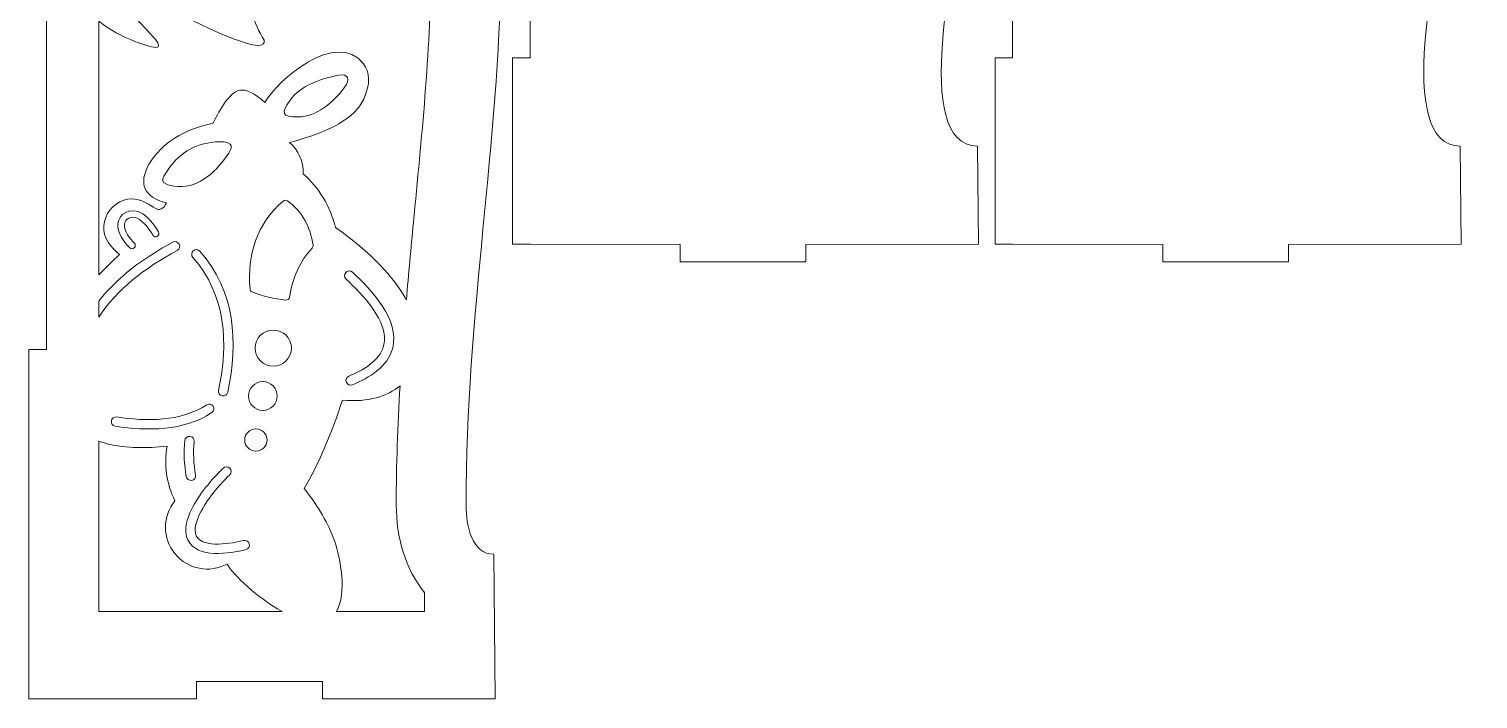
# Model space of a CAD drawing. Header units: millimetres. Extents: x -1460 to 1460, y -777 to 775.
# Drawn here: x -72.2 to 176.7, y 93.1 to 208.1 of the extents above; entities that cross this region are included whole.
import ezdxf

# ---------------------------------------------------------------- set-up
doc = ezdxf.new("R2010")
doc.units = ezdxf.units.MM
doc.header["$MEASUREMENT"] = 0
doc.layers.add('Camada 1', color=7, linetype='Continuous')

msp = doc.modelspace()

# ---------------------------------------------------------------- linework, layer by layer
at = {"layer": 'Camada 1', "color": 250, "lineweight": 20}
for points, knots in [([(8.8392, 287.9098), (8.5817, 316.8402), (2.8552, 347.2149), (2.8552, 379.8413), (2.8552, 379.8413), (2.8552, 383.4997), (3.8412, 388.317), (7.639, 388.317), (7.639, 388.317), (7.639, 388.317), (7.8363, 413.1374), (7.8363, 413.1374), (7.8363, 413.1374), (7.8363, 413.1374), (-21.829, 413.1623), (-21.829, 413.1623), (-21.829, 413.1623), (-21.829, 413.1623), (-21.829, 410.1374), (-21.829, 410.1374), (-21.829, 410.1374), (-21.829, 410.1374), (-43.4432, 410.1374), (-43.4432, 410.1374), (-43.4432, 410.1374), (-43.4432, 410.1374), (-43.4432, 413.1623), (-43.4432, 413.1623), (-43.4432, 413.1623), (-43.4432, 413.1623), (-72.2487, 413.1374), (-72.2487, 413.1374), (-72.2487, 413.1374), (-72.2487, 413.1374), (-72.2487, 353.1362), (-72.2487, 353.1362), (-72.2487, 353.1362), (-72.2487, 353.1362), (-69.2424, 353.1362), (-69.2424, 353.1362), (-69.2424, 353.1362), (-69.2424, 353.1362), (-69.2424, 153.1388), (-69.2424, 153.1388), (-69.2424, 153.1388), (-69.2424, 153.1388), (-72.2487, 153.1388), (-72.2487, 153.1388), (-72.2487, 153.1388), (-72.2487, 153.1388), (-72.2487, 93.1376), (-72.2487, 93.1376), (-72.2487, 93.1376), (-72.2487, 93.1376), (-43.4432, 93.1127), (-43.4432, 93.1127), (-43.4432, 93.1127), (-43.4432, 93.1127), (-43.4432, 96.1376), (-43.4432, 96.1376), (-43.4432, 96.1376), (-43.4432, 96.1376), (-21.829, 96.1376), (-21.829, 96.1376), (-21.829, 96.1376), (-21.829, 96.1376), (-21.829, 93.1127), (-21.829, 93.1127), (-21.829, 93.1127), (-21.829, 93.1127), (7.8363, 93.1376), (7.8363, 93.1376), (7.8363, 93.1376), (7.8363, 93.1376), (7.639, 117.958), (7.639, 117.958), (7.639, 117.958), (3.8412, 117.958), (2.8552, 122.7753), (2.8552, 126.4337), (2.8552, 126.4337), (2.8552, 159.0601), (8.5817, 189.4348), (8.8392, 218.3652), (8.8392, 218.3652), (8.9509, 230.8574), (7.9549, 242.3469), (4.2936, 253.1134), (4.2936, 253.1134), (4.2936, 253.1134), (4.3018, 253.1375), (4.3018, 253.1375), (4.3018, 253.1375), (4.3018, 253.1375), (4.2936, 253.1616), (4.2936, 253.1616), (4.2936, 253.1616), (7.9549, 263.9281), (8.9509, 275.4176), (8.8392, 287.9098)], [0, 0, 0, 0, 0.03846154, 0.03846154, 0.03846154, 0.03846154, 0.07692308, 0.07692308, 0.07692308, 0.07692308, 0.11538462, 0.11538462, 0.11538462, 0.11538462, 0.15384615, 0.15384615, 0.15384615, 0.15384615, 0.19230769, 0.19230769, 0.19230769, 0.19230769, 0.23076923, 0.23076923, 0.23076923, 0.23076923, 0.26923077, 0.26923077, 0.26923077, 0.26923077, 0.30769231, 0.30769231, 0.30769231, 0.30769231, 0.34615385, 0.34615385, 0.34615385, 0.34615385, 0.38461538, 0.38461538, 0.38461538, 0.38461538, 0.42307692, 0.42307692, 0.42307692, 0.42307692, 0.46153846, 0.46153846, 0.46153846, 0.46153846, 0.5, 0.5, 0.5, 0.5, 0.53846154, 0.53846154, 0.53846154, 0.53846154, 0.57692308, 0.57692308, 0.57692308, 0.57692308, 0.61538462, 0.61538462, 0.61538462, 0.61538462, 0.65384615, 0.65384615, 0.65384615, 0.65384615, 0.69230769, 0.69230769, 0.69230769, 0.69230769, 0.73076923, 0.73076923, 0.73076923, 0.73076923, 0.76923077, 0.76923077, 0.76923077, 0.76923077, 0.80769231, 0.80769231, 0.80769231, 0.80769231, 0.84615385, 0.84615385, 0.84615385, 0.84615385, 0.88461538, 0.88461538, 0.88461538, 0.88461538, 0.92307692, 0.92307692, 0.92307692, 0.92307692, 1, 1, 1, 1]), ([(13.8363, 378.1151), (13.8363, 378.1151), (13.8363, 203.2143), (13.8363, 203.2143), (13.8363, 203.2143), (13.8363, 203.2143), (10.8363, 203.2143), (10.8363, 203.2143), (10.8363, 203.2143), (10.8363, 203.2143), (10.8363, 171.192), (10.8363, 171.192), (10.8363, 171.192), (10.8363, 171.192), (13.8363, 171.192), (13.8363, 171.192), (13.8363, 171.192), (13.8363, 171.192), (13.8363, 171.1895), (13.8363, 171.1895), (13.8363, 171.1895), (13.8363, 171.1895), (39.6418, 171.1697), (39.6418, 171.1697), (39.6418, 171.1697), (39.6418, 171.1697), (39.6418, 168.192), (39.6418, 168.192), (39.6418, 168.192), (39.6418, 168.192), (61.256, 168.192), (61.256, 168.192), (61.256, 168.192), (61.256, 168.192), (61.256, 171.1697), (61.256, 171.1697), (61.256, 171.1697), (61.256, 171.1697), (90.9213, 171.192), (90.9213, 171.192), (90.9213, 171.192), (90.9213, 171.192), (90.7446, 188.0373), (90.7446, 188.0373), (90.7446, 188.0373), (79.1205, 188.0373), (87.065, 221.7012), (88.203, 227.968), (88.203, 227.968), (92.8299, 253.4473), (93.816, 265.5647), (85.2804, 290.6647), (85.2804, 290.6647), (93.4141, 314.5827), (93.5046, 327.5791), (87.7842, 351.9556), (87.7842, 351.9556), (86.6411, 356.8269), (79.0783, 393.2921), (90.7446, 393.2921), (90.7446, 393.2921), (90.7446, 393.2921), (90.9213, 410.1374), (90.9213, 410.1374), (90.9213, 410.1374), (90.9213, 410.1374), (61.256, 410.1597), (61.256, 410.1597), (61.256, 410.1597), (61.256, 410.1597), (61.256, 413.1374), (61.256, 413.1374), (61.256, 413.1374), (61.256, 413.1374), (39.6418, 413.1374), (39.6418, 413.1374), (39.6418, 413.1374), (39.6418, 413.1374), (39.6418, 410.1597), (39.6418, 410.1597), (39.6418, 410.1597), (39.6418, 410.1597), (13.8363, 410.1399), (13.8363, 410.1399), (13.8363, 410.1399), (13.8363, 410.1399), (13.8363, 410.1374), (13.8363, 410.1374), (13.8363, 410.1374), (13.8363, 410.1374), (10.8363, 410.1374), (10.8363, 410.1374), (10.8363, 410.1374), (10.8363, 410.1374), (10.8363, 378.1151), (10.8363, 378.1151), (10.8363, 378.1151), (10.8363, 378.1151), (13.8363, 378.1151), (13.8363, 378.1151)], [0, 0, 0, 0, 0.03846154, 0.03846154, 0.03846154, 0.03846154, 0.07692308, 0.07692308, 0.07692308, 0.07692308, 0.11538462, 0.11538462, 0.11538462, 0.11538462, 0.15384615, 0.15384615, 0.15384615, 0.15384615, 0.19230769, 0.19230769, 0.19230769, 0.19230769, 0.23076923, 0.23076923, 0.23076923, 0.23076923, 0.26923077, 0.26923077, 0.26923077, 0.26923077, 0.30769231, 0.30769231, 0.30769231, 0.30769231, 0.34615385, 0.34615385, 0.34615385, 0.34615385, 0.38461538, 0.38461538, 0.38461538, 0.38461538, 0.42307692, 0.42307692, 0.42307692, 0.42307692, 0.46153846, 0.46153846, 0.46153846, 0.46153846, 0.5, 0.5, 0.5, 0.5, 0.53846154, 0.53846154, 0.53846154, 0.53846154, 0.57692308, 0.57692308, 0.57692308, 0.57692308, 0.61538462, 0.61538462, 0.61538462, 0.61538462, 0.65384615, 0.65384615, 0.65384615, 0.65384615, 0.69230769, 0.69230769, 0.69230769, 0.69230769, 0.73076923, 0.73076923, 0.73076923, 0.73076923, 0.76923077, 0.76923077, 0.76923077, 0.76923077, 0.80769231, 0.80769231, 0.80769231, 0.80769231, 0.84615385, 0.84615385, 0.84615385, 0.84615385, 0.88461538, 0.88461538, 0.88461538, 0.88461538, 0.92307692, 0.92307692, 0.92307692, 0.92307692, 1, 1, 1, 1]), ([(96.7446, 378.1151), (96.7446, 378.1151), (96.7446, 203.2143), (96.7446, 203.2143), (96.7446, 203.2143), (96.7446, 203.2143), (93.7446, 203.2143), (93.7446, 203.2143), (93.7446, 203.2143), (93.7446, 203.2143), (93.7446, 171.192), (93.7446, 171.192), (93.7446, 171.192), (93.7446, 171.192), (96.7446, 171.192), (96.7446, 171.192), (96.7446, 171.192), (96.7446, 171.192), (96.7446, 171.1895), (96.7446, 171.1895), (96.7446, 171.1895), (96.7446, 171.1895), (122.5501, 171.1697), (122.5501, 171.1697), (122.5501, 171.1697), (122.5501, 171.1697), (122.5501, 168.192), (122.5501, 168.192), (122.5501, 168.192), (122.5501, 168.192), (144.1643, 168.192), (144.1643, 168.192), (144.1643, 168.192), (144.1643, 168.192), (144.1643, 171.1697), (144.1643, 171.1697), (144.1643, 171.1697), (144.1643, 171.1697), (173.8296, 171.192), (173.8296, 171.192), (173.8296, 171.192), (173.8296, 171.192), (173.6529, 188.0373), (173.6529, 188.0373), (173.6529, 188.0373), (162.0288, 188.0373), (169.9733, 221.7012), (171.1113, 227.968), (171.1113, 227.968), (175.7382, 253.4473), (176.7243, 265.5647), (168.1887, 290.6647), (168.1887, 290.6647), (176.3224, 314.5827), (176.4129, 327.5791), (170.6925, 351.9556), (170.6925, 351.9556), (169.5494, 356.8269), (161.9866, 393.2921), (173.6529, 393.2921), (173.6529, 393.2921), (173.6529, 393.2921), (173.8296, 410.1374), (173.8296, 410.1374), (173.8296, 410.1374), (173.8296, 410.1374), (144.1643, 410.1597), (144.1643, 410.1597), (144.1643, 410.1597), (144.1643, 410.1597), (144.1643, 413.1374), (144.1643, 413.1374), (144.1643, 413.1374), (144.1643, 413.1374), (122.5501, 413.1374), (122.5501, 413.1374), (122.5501, 413.1374), (122.5501, 413.1374), (122.5501, 410.1597), (122.5501, 410.1597), (122.5501, 410.1597), (122.5501, 410.1597), (96.7446, 410.1399), (96.7446, 410.1399), (96.7446, 410.1399), (96.7446, 410.1399), (96.7446, 410.1374), (96.7446, 410.1374), (96.7446, 410.1374), (96.7446, 410.1374), (93.7446, 410.1374), (93.7446, 410.1374), (93.7446, 410.1374), (93.7446, 410.1374), (93.7446, 378.1151), (93.7446, 378.1151), (93.7446, 378.1151), (93.7446, 378.1151), (96.7446, 378.1151), (96.7446, 378.1151)], [0, 0, 0, 0, 0.03846154, 0.03846154, 0.03846154, 0.03846154, 0.07692308, 0.07692308, 0.07692308, 0.07692308, 0.11538462, 0.11538462, 0.11538462, 0.11538462, 0.15384615, 0.15384615, 0.15384615, 0.15384615, 0.19230769, 0.19230769, 0.19230769, 0.19230769, 0.23076923, 0.23076923, 0.23076923, 0.23076923, 0.26923077, 0.26923077, 0.26923077, 0.26923077, 0.30769231, 0.30769231, 0.30769231, 0.30769231, 0.34615385, 0.34615385, 0.34615385, 0.34615385, 0.38461538, 0.38461538, 0.38461538, 0.38461538, 0.42307692, 0.42307692, 0.42307692, 0.42307692, 0.46153846, 0.46153846, 0.46153846, 0.46153846, 0.5, 0.5, 0.5, 0.5, 0.53846154, 0.53846154, 0.53846154, 0.53846154, 0.57692308, 0.57692308, 0.57692308, 0.57692308, 0.61538462, 0.61538462, 0.61538462, 0.61538462, 0.65384615, 0.65384615, 0.65384615, 0.65384615, 0.69230769, 0.69230769, 0.69230769, 0.69230769, 0.73076923, 0.73076923, 0.73076923, 0.73076923, 0.76923077, 0.76923077, 0.76923077, 0.76923077, 0.80769231, 0.80769231, 0.80769231, 0.80769231, 0.84615385, 0.84615385, 0.84615385, 0.84615385, 0.88461538, 0.88461538, 0.88461538, 0.88461538, 0.92307692, 0.92307692, 0.92307692, 0.92307692, 1, 1, 1, 1]), ([(-35.3216, 216.2953), (-29.5162, 216.0655), (-24.4175, 215.9163), (-20.0257, 215.8478), (-20.0257, 215.8478), (-17.3291, 213.3775), (-15.4297, 213.3528), (-14.3272, 215.7738), (-14.3272, 215.7738), (-11.5996, 223.1666), (-10.7731, 234.2928), (-11.8471, 249.1527), (-11.8471, 249.1527), (-11.8471, 249.1527), (-9.5912, 249.112), (-9.5912, 249.112), (-9.5912, 249.112), (-8.6426, 248.4051), (-7.5965, 247.8485), (-6.4902, 247.4574), (-6.4902, 247.4574), (-5.9883, 245.5429), (-4.3477, 239.3944), (-3.7836, 233.6508), (-3.7836, 233.6508), (-3.2873, 228.5972), (-3.1154, 223.498), (-3.1602, 218.4722), (-3.1602, 218.4722), (-3.2897, 203.9483), (-4.8113, 189.3786), (-6.1948, 174.9292), (-6.1948, 174.9292), (-6.6186, 170.503), (-7.0316, 166.0807), (-7.4079, 161.6583), (-7.4079, 161.6583), (-9.5715, 165.4948), (-13.4181, 169.7794), (-19.5969, 174.0911), (-19.5969, 174.0911), (-20.4546, 177.657), (-22.3897, 180.8721), (-25.139, 183.2994), (-25.139, 183.2994), (-25.0582, 185.3543), (-25.9218, 187.3333), (-27.483, 188.6716), (-27.483, 188.6716), (-20.4188, 190.4779), (-16.1853, 192.9587), (-14.7381, 196.0942), (-14.7381, 196.0942), (-13.5207, 198.7324), (-13.7313, 200.7957), (-14.7744, 202.1563), (-14.7744, 202.1563), (-19.3974, 208.1873), (-29.7342, 199.27), (-31.7033, 195.5354), (-31.7033, 195.5354), (-33.4498, 197.1488), (-34.9109, 197.8465), (-36.0867, 197.6285), (-36.0867, 197.6285), (-37.9249, 197.2875), (-39.9195, 193.4754), (-40.613, 191.9541), (-40.613, 191.9541), (-45.6685, 190.9305), (-49.3345, 188.6143), (-51.6115, 185.0053), (-51.6115, 185.0053), (-53.504, 181.5395), (-52.5094, 179.2942), (-48.6274, 178.2697), (-48.6274, 178.2697), (-48.8054, 177.8796), (-49.0181, 177.5949), (-49.2654, 177.415), (-49.2654, 177.415), (-49.9965, 176.8834), (-50.5336, 177.3053), (-51.1201, 177.7058), (-51.1201, 177.7058), (-52.6201, 178.7309), (-54.2418, 179.3263), (-55.9532, 178.7536), (-55.9532, 178.7536), (-57.8851, 178.1075), (-59.2463, 176.3728), (-59.4063, 174.342), (-59.4063, 174.342), (-59.5658, 172.311), (-58.1237, 170.5575), (-56.6853, 169.4449), (-56.6853, 169.4449), (-57.9711, 168.2452), (-59.1586, 167.0684), (-60.2487, 165.9144), (-60.2487, 165.9144), (-60.2487, 165.9144), (-60.2487, 209.4781), (-60.2487, 209.4781), (-60.2487, 209.4781), (-58.2373, 207.9717), (-56.4213, 206.9159), (-53.9279, 205.9586), (-53.9279, 205.9586), (-52.9805, 205.5947), (-52.018, 205.2801), (-51.1793, 205.085), (-51.1793, 205.085), (-50.5666, 204.9425), (-50.1907, 204.9364), (-50.0556, 205.0703), (-50.0556, 205.0703), (-48.9356, 206.1805), (-59.4726, 213.4364), (-55.1047, 215.1816), (-55.1047, 215.1816), (-39.0653, 206.6219), (-31.3193, 203.6367), (-31.8669, 206.226), (-31.8669, 206.226), (-33.6119, 209.2129), (-34.7636, 212.5694), (-35.3216, 216.2953)], [0, 0, 0, 0, 0.03030303, 0.03030303, 0.03030303, 0.03030303, 0.06060606, 0.06060606, 0.06060606, 0.06060606, 0.09090909, 0.09090909, 0.09090909, 0.09090909, 0.12121212, 0.12121212, 0.12121212, 0.12121212, 0.15151515, 0.15151515, 0.15151515, 0.15151515, 0.18181818, 0.18181818, 0.18181818, 0.18181818, 0.21212121, 0.21212121, 0.21212121, 0.21212121, 0.24242424, 0.24242424, 0.24242424, 0.24242424, 0.27272727, 0.27272727, 0.27272727, 0.27272727, 0.3030303, 0.3030303, 0.3030303, 0.3030303, 0.33333333, 0.33333333, 0.33333333, 0.33333333, 0.36363636, 0.36363636, 0.36363636, 0.36363636, 0.39393939, 0.39393939, 0.39393939, 0.39393939, 0.42424242, 0.42424242, 0.42424242, 0.42424242, 0.45454545, 0.45454545, 0.45454545, 0.45454545, 0.48484848, 0.48484848, 0.48484848, 0.48484848, 0.51515152, 0.51515152, 0.51515152, 0.51515152, 0.54545455, 0.54545455, 0.54545455, 0.54545455, 0.57575758, 0.57575758, 0.57575758, 0.57575758, 0.60606061, 0.60606061, 0.60606061, 0.60606061, 0.63636364, 0.63636364, 0.63636364, 0.63636364, 0.66666667, 0.66666667, 0.66666667, 0.66666667, 0.6969697, 0.6969697, 0.6969697, 0.6969697, 0.72727273, 0.72727273, 0.72727273, 0.72727273, 0.75757576, 0.75757576, 0.75757576, 0.75757576, 0.78787879, 0.78787879, 0.78787879, 0.78787879, 0.81818182, 0.81818182, 0.81818182, 0.81818182, 0.84848485, 0.84848485, 0.84848485, 0.84848485, 0.87878788, 0.87878788, 0.87878788, 0.87878788, 0.90909091, 0.90909091, 0.90909091, 0.90909091, 0.93939394, 0.93939394, 0.93939394, 0.93939394, 1, 1, 1, 1]), ([(-26.0525, 193.0358), (-28.807, 192.9606), (-28.9726, 193.7615), (-27.3677, 195.9347), (-27.3677, 195.9347), (-25.4996, 198.4643), (-22.1591, 199.6211), (-19.0532, 200.1998), (-19.0532, 200.1998), (-17.4427, 200.4997), (-16.9135, 199.5558), (-18.0659, 198.0597), (-18.0659, 198.0597), (-20.0779, 195.4471), (-22.7779, 193.125), (-26.0525, 193.0358)], [0, 0, 0, 0, 0.2, 0.2, 0.2, 0.2, 0.4, 0.4, 0.4, 0.4, 0.6, 0.6, 0.6, 0.6, 1, 1, 1, 1]), ([(-39.5994, 188.7833), (-36.8009, 188.8786), (-37.3473, 187.5857), (-38.2016, 186.4038), (-38.2016, 186.4038), (-40.4862, 183.2449), (-43.4962, 180.5042), (-47.3755, 181.1861), (-47.3755, 181.1861), (-49.8672, 181.6238), (-49.6114, 182.1311), (-48.3223, 184.0354), (-48.3223, 184.0354), (-46.2466, 187.1005), (-43.299, 188.6573), (-39.5994, 188.7833)], [0, 0, 0, 0, 0.2, 0.2, 0.2, 0.2, 0.4, 0.4, 0.4, 0.4, 0.6, 0.6, 0.6, 0.6, 1, 1, 1, 1]), ([(-53.1947, 176.671), (-51.8322, 176.0658), (-50.7472, 174.556), (-50.0059, 173.3151), (-50.0059, 173.3151), (-49.8465, 173.0484), (-49.9341, 172.701), (-50.2006, 172.542), (-50.2006, 172.542), (-50.4674, 172.3825), (-50.8147, 172.47), (-50.974, 172.7367), (-50.974, 172.7367), (-51.5736, 173.7401), (-52.5447, 175.1483), (-53.6526, 175.64), (-53.6526, 175.64), (-54.6182, 176.0692), (-55.7224, 175.6837), (-55.844, 174.5511), (-55.844, 174.5511), (-55.9636, 173.4374), (-54.8404, 172.1088), (-54.1327, 171.3698), (-54.1327, 171.3698), (-53.9177, 171.1455), (-53.9253, 170.7872), (-54.1497, 170.5726), (-54.1497, 170.5726), (-54.3739, 170.3576), (-54.7321, 170.3653), (-54.9469, 170.5896), (-54.9469, 170.5896), (-55.9371, 171.6232), (-57.1296, 173.1425), (-56.9655, 174.6717), (-56.9655, 174.6717), (-56.7619, 176.5683), (-54.8578, 177.4096), (-53.1947, 176.671)], [0, 0, 0, 0, 0.09090909, 0.09090909, 0.09090909, 0.09090909, 0.18181818, 0.18181818, 0.18181818, 0.18181818, 0.27272727, 0.27272727, 0.27272727, 0.27272727, 0.36363636, 0.36363636, 0.36363636, 0.36363636, 0.45454545, 0.45454545, 0.45454545, 0.45454545, 0.54545455, 0.54545455, 0.54545455, 0.54545455, 0.63636364, 0.63636364, 0.63636364, 0.63636364, 0.72727273, 0.72727273, 0.72727273, 0.72727273, 0.81818182, 0.81818182, 0.81818182, 0.81818182, 1, 1, 1, 1]), ([(-28.5978, 178.5876), (-28.3835, 178.7748), (-28.0796, 178.791), (-27.8468, 178.628), (-27.8468, 178.628), (-25.2499, 176.8078), (-23.9163, 174.1264), (-23.4367, 171.031), (-23.4367, 171.031), (-23.4071, 170.8384), (-23.4629, 170.66), (-23.5967, 170.5185), (-23.5967, 170.5185), (-25.8052, 168.1848), (-26.9732, 165.2528), (-27.4827, 162.1129), (-27.4827, 162.1129), (-27.5349, 161.7899), (-27.8336, 161.5657), (-28.1585, 161.6056), (-28.1585, 161.6056), (-30.0857, 161.8425), (-32.1036, 162.2435), (-33.9007, 162.9966), (-33.9007, 162.9966), (-34.1151, 163.0866), (-34.2523, 163.2749), (-34.2723, 163.5066), (-34.2723, 163.5066), (-34.7845, 169.444), (-33.1321, 174.6268), (-28.5978, 178.5876)], [0, 0, 0, 0, 0.11111111, 0.11111111, 0.11111111, 0.11111111, 0.22222222, 0.22222222, 0.22222222, 0.22222222, 0.33333333, 0.33333333, 0.33333333, 0.33333333, 0.44444444, 0.44444444, 0.44444444, 0.44444444, 0.55555556, 0.55555556, 0.55555556, 0.55555556, 0.66666667, 0.66666667, 0.66666667, 0.66666667, 0.77777778, 0.77777778, 0.77777778, 0.77777778, 1, 1, 1, 1]), ([(-60.2487, 161.4369), (-57.0574, 165.5245), (-52.5697, 168.8376), (-47.5372, 171.5401), (-47.5372, 171.5401), (-47.1461, 171.7501), (-46.6563, 171.6026), (-46.4461, 171.2117), (-46.4461, 171.2117), (-46.2364, 170.8207), (-46.3839, 170.3305), (-46.7747, 170.1208), (-46.7747, 170.1208), (-52.308, 167.1492), (-57.1922, 163.4225), (-60.2487, 158.6589), (-60.2487, 158.6589), (-60.2487, 158.6589), (-60.2487, 161.4369), (-60.2487, 161.4369)], [0, 0, 0, 0, 0.16666667, 0.16666667, 0.16666667, 0.16666667, 0.33333333, 0.33333333, 0.33333333, 0.33333333, 0.5, 0.5, 0.5, 0.5, 0.66666667, 0.66666667, 0.66666667, 0.66666667, 1, 1, 1, 1]), ([(-42.8859, 169.9996), (-36.8267, 163.1411), (-36.2436, 154.4127), (-38.0979, 145.7652), (-38.0979, 145.7652), (-38.191, 145.3315), (-38.6207, 145.0534), (-39.0545, 145.1463), (-39.0545, 145.1463), (-39.4883, 145.2395), (-39.7663, 145.6692), (-39.6734, 146.103), (-39.6734, 146.103), (-37.9312, 154.2278), (-38.3885, 162.4752), (-44.0934, 168.9327), (-44.0934, 168.9327), (-44.3871, 169.2654), (-44.3555, 169.7763), (-44.0232, 170.0699), (-44.0232, 170.0699), (-43.6906, 170.3636), (-43.1796, 170.3322), (-42.8859, 169.9996)], [0, 0, 0, 0, 0.14285714, 0.14285714, 0.14285714, 0.14285714, 0.28571429, 0.28571429, 0.28571429, 0.28571429, 0.42857143, 0.42857143, 0.42857143, 0.42857143, 0.57142857, 0.57142857, 0.57142857, 0.57142857, 0.71428571, 0.71428571, 0.71428571, 0.71428571, 1, 1, 1, 1]), ([(-16.6841, 166.3931), (-13.4649, 163.4356), (-8.4887, 158.2187), (-9.7556, 153.3542), (-9.7556, 153.3542), (-10.5899, 150.1515), (-13.8122, 148.2366), (-16.6674, 147.0647), (-16.6674, 147.0647), (-17.078, 146.8963), (-17.5501, 147.0935), (-17.7187, 147.504), (-17.7187, 147.504), (-17.887, 147.9144), (-17.6897, 148.3866), (-17.2793, 148.555), (-17.2793, 148.555), (-14.962, 149.5063), (-12, 151.1302), (-11.315, 153.76), (-11.315, 153.76), (-10.2518, 157.8415), (-15.12, 162.7682), (-17.7742, 165.2066), (-17.7742, 165.2066), (-18.1009, 165.5069), (-18.1225, 166.0184), (-17.8224, 166.3451), (-17.8224, 166.3451), (-17.5222, 166.6717), (-17.0107, 166.6933), (-16.6841, 166.3931)], [0, 0, 0, 0, 0.11111111, 0.11111111, 0.11111111, 0.11111111, 0.22222222, 0.22222222, 0.22222222, 0.22222222, 0.33333333, 0.33333333, 0.33333333, 0.33333333, 0.44444444, 0.44444444, 0.44444444, 0.44444444, 0.55555556, 0.55555556, 0.55555556, 0.55555556, 0.66666667, 0.66666667, 0.66666667, 0.66666667, 0.77777778, 0.77777778, 0.77777778, 0.77777778, 1, 1, 1, 1]), ([(-33.3864, 153.3522), (-33.3864, 155.0708), (-31.9931, 156.4643), (-30.2744, 156.4643), (-30.2744, 156.4643), (-28.5558, 156.4643), (-27.1623, 155.0708), (-27.1623, 153.3522), (-27.1623, 153.3522), (-27.1623, 151.6337), (-28.5558, 150.2402), (-30.2744, 150.2402), (-30.2744, 150.2402), (-31.9931, 150.2402), (-33.3864, 151.6337), (-33.3864, 153.3522)], [0, 0, 0, 0, 0.2, 0.2, 0.2, 0.2, 0.4, 0.4, 0.4, 0.4, 0.6, 0.6, 0.6, 0.6, 1, 1, 1, 1]), ([(-32.0651, 147.5971), (-30.6995, 147.5971), (-29.5926, 146.49), (-29.5926, 145.1246), (-29.5926, 145.1246), (-29.5926, 143.7591), (-30.6995, 142.652), (-32.0651, 142.652), (-32.0651, 142.652), (-33.4305, 142.652), (-34.5376, 143.7591), (-34.5376, 145.1246), (-34.5376, 145.1246), (-34.5376, 146.49), (-33.4305, 147.5971), (-32.0651, 147.5971)], [0, 0, 0, 0, 0.2, 0.2, 0.2, 0.2, 0.4, 0.4, 0.4, 0.4, 0.6, 0.6, 0.6, 0.6, 1, 1, 1, 1]), ([(-9.1448, 126.4337), (-9.1448, 120.938), (-7.5793, 115.3636), (-4.3024, 111.4217), (-4.3024, 111.4217), (-4.3024, 111.4217), (-4.2726, 108.1274), (-4.2726, 108.1274), (-4.2726, 108.1274), (-4.2726, 108.1274), (-19.4364, 108.1183), (-19.4364, 108.1183), (-19.4364, 108.1183), (-17.5732, 111.2366), (-18.7326, 117.3578), (-19.7134, 120.1399), (-19.7134, 120.1399), (-20.7769, 123.1558), (-22.5286, 126.1906), (-24.9682, 129.2438), (-24.9682, 129.2438), (-22.4779, 133.5003), (-20.2897, 138.5591), (-18.4033, 144.4204), (-18.4033, 144.4204), (-13.8926, 144.0027), (-10.6452, 145.1313), (-8.493, 146.8826), (-8.493, 146.8826), (-8.8962, 140.082), (-9.1448, 133.2705), (-9.1448, 126.4337)], [0, 0, 0, 0, 0.11111111, 0.11111111, 0.11111111, 0.11111111, 0.22222222, 0.22222222, 0.22222222, 0.22222222, 0.33333333, 0.33333333, 0.33333333, 0.33333333, 0.44444444, 0.44444444, 0.44444444, 0.44444444, 0.55555556, 0.55555556, 0.55555556, 0.55555556, 0.66666667, 0.66666667, 0.66666667, 0.66666667, 0.77777778, 0.77777778, 0.77777778, 0.77777778, 1, 1, 1, 1]), ([(-57.1816, 141.5297), (-52.1421, 140.7673), (-46.1373, 140.6909), (-41.7181, 143.6214), (-41.7181, 143.6214), (-41.3484, 143.8665), (-40.847, 143.7649), (-40.6018, 143.3952), (-40.6018, 143.3952), (-40.3562, 143.0253), (-40.4579, 142.5237), (-40.8278, 142.2784), (-40.8278, 142.2784), (-45.6164, 139.1031), (-51.9479, 139.1083), (-57.4224, 139.9365), (-57.4224, 139.9365), (-57.8611, 140.003), (-58.1651, 140.4149), (-58.0986, 140.8537), (-58.0986, 140.8537), (-58.0323, 141.2923), (-57.6204, 141.596), (-57.1816, 141.5297)], [0, 0, 0, 0, 0.14285714, 0.14285714, 0.14285714, 0.14285714, 0.28571429, 0.28571429, 0.28571429, 0.28571429, 0.42857143, 0.42857143, 0.42857143, 0.42857143, 0.57142857, 0.57142857, 0.57142857, 0.57142857, 0.71428571, 0.71428571, 0.71428571, 0.71428571, 1, 1, 1, 1]), ([(-33.2589, 139.4973), (-32.1993, 139.4973), (-31.3402, 138.6383), (-31.3402, 137.5788), (-31.3402, 137.5788), (-31.3402, 136.5193), (-32.1993, 135.6605), (-33.2589, 135.6605), (-33.2589, 135.6605), (-34.3182, 135.6605), (-35.1772, 136.5193), (-35.1772, 137.5788), (-35.1772, 137.5788), (-35.1772, 138.6383), (-34.3182, 139.4973), (-33.2589, 139.4973)], [0, 0, 0, 0, 0.2, 0.2, 0.2, 0.2, 0.4, 0.4, 0.4, 0.4, 0.6, 0.6, 0.6, 0.6, 1, 1, 1, 1]), ([(-38.1839, 116.284), (-37.1521, 114.3786), (-32.9725, 110.4621), (-28.7361, 108.116), (-28.7361, 108.116), (-39.3408, 108.1148), (-49.9874, 108.1184), (-60.2487, 108.1272), (-60.2487, 108.1272), (-60.2487, 108.1272), (-60.2487, 137.3581), (-60.2487, 137.3581), (-60.2487, 137.3581), (-59.6309, 137.1567), (-58.9813, 136.9781), (-58.2972, 136.8255), (-58.2972, 136.8255), (-55.4889, 136.1988), (-52.2232, 136.1014), (-48.5001, 136.5338), (-48.5001, 136.5338), (-49.0922, 133.3471), (-48.6285, 130.0541), (-47.1789, 127.1551), (-47.1789, 127.1551), (-49.3486, 124.494), (-49.3345, 120.6706), (-47.1459, 118.0255), (-47.1459, 118.0255), (-44.9572, 115.3802), (-41.2039, 114.6509), (-38.1839, 116.284)], [0, 0, 0, 0, 0.11111111, 0.11111111, 0.11111111, 0.11111111, 0.22222222, 0.22222222, 0.22222222, 0.22222222, 0.33333333, 0.33333333, 0.33333333, 0.33333333, 0.44444444, 0.44444444, 0.44444444, 0.44444444, 0.55555556, 0.55555556, 0.55555556, 0.55555556, 0.66666667, 0.66666667, 0.66666667, 0.66666667, 0.77777778, 0.77777778, 0.77777778, 0.77777778, 1, 1, 1, 1]), ([(-44.5952, 138.2087), (-44.1542, 138.1602), (-43.834, 137.7607), (-43.8826, 137.3197), (-43.8826, 137.3197), (-44.0908, 135.429), (-43.9279, 133.4383), (-43.6318, 131.5654), (-43.6318, 131.5654), (-43.5624, 131.127), (-43.8634, 130.7132), (-44.3017, 130.6439), (-44.3017, 130.6439), (-44.7403, 130.5747), (-45.1541, 130.8755), (-45.2234, 131.3139), (-45.2234, 131.3139), (-45.5425, 133.3322), (-45.7086, 135.4586), (-45.4843, 137.4959), (-45.4843, 137.4959), (-45.4355, 137.937), (-45.0362, 138.2572), (-44.5952, 138.2087)], [0, 0, 0, 0, 0.14285714, 0.14285714, 0.14285714, 0.14285714, 0.28571429, 0.28571429, 0.28571429, 0.28571429, 0.42857143, 0.42857143, 0.42857143, 0.42857143, 0.57142857, 0.57142857, 0.57142857, 0.57142857, 0.71428571, 0.71428571, 0.71428571, 0.71428571, 1, 1, 1, 1]), ([(-44.3307, 125.6389), (-45.0635, 124.1362), (-45.7577, 122.0209), (-44.952, 120.4127), (-44.952, 120.4127), (-43.3086, 117.1317), (-37.7786, 118.0959), (-34.9897, 118.7623), (-34.9897, 118.7623), (-34.5582, 118.8654), (-34.2903, 119.3015), (-34.3934, 119.733), (-34.3934, 119.733), (-34.4965, 120.1645), (-34.9324, 120.4326), (-35.3641, 120.3294), (-35.3641, 120.3294), (-37.1852, 119.8944), (-42.3636, 118.8429), (-43.5118, 121.1345), (-43.5118, 121.1345), (-44.0422, 122.1931), (-43.3516, 123.9706), (-42.8826, 124.9331), (-42.8826, 124.9331), (-41.7008, 127.3575), (-39.6632, 129.7055), (-37.7638, 131.593), (-37.7638, 131.593), (-37.4488, 131.9057), (-37.4473, 132.4177), (-37.76, 132.7325), (-37.76, 132.7325), (-38.0727, 133.0471), (-38.5846, 133.049), (-38.8994, 132.7361), (-38.8994, 132.7361), (-40.9352, 130.7132), (-43.065, 128.2358), (-44.3307, 125.6389)], [0, 0, 0, 0, 0.09090909, 0.09090909, 0.09090909, 0.09090909, 0.18181818, 0.18181818, 0.18181818, 0.18181818, 0.27272727, 0.27272727, 0.27272727, 0.27272727, 0.36363636, 0.36363636, 0.36363636, 0.36363636, 0.45454545, 0.45454545, 0.45454545, 0.45454545, 0.54545455, 0.54545455, 0.54545455, 0.54545455, 0.63636364, 0.63636364, 0.63636364, 0.63636364, 0.72727273, 0.72727273, 0.72727273, 0.72727273, 0.81818182, 0.81818182, 0.81818182, 0.81818182, 1, 1, 1, 1])]:
    msp.add_open_spline(points, degree=3, knots=knots, dxfattribs=at)

doc.saveas('drawing.dxf')
